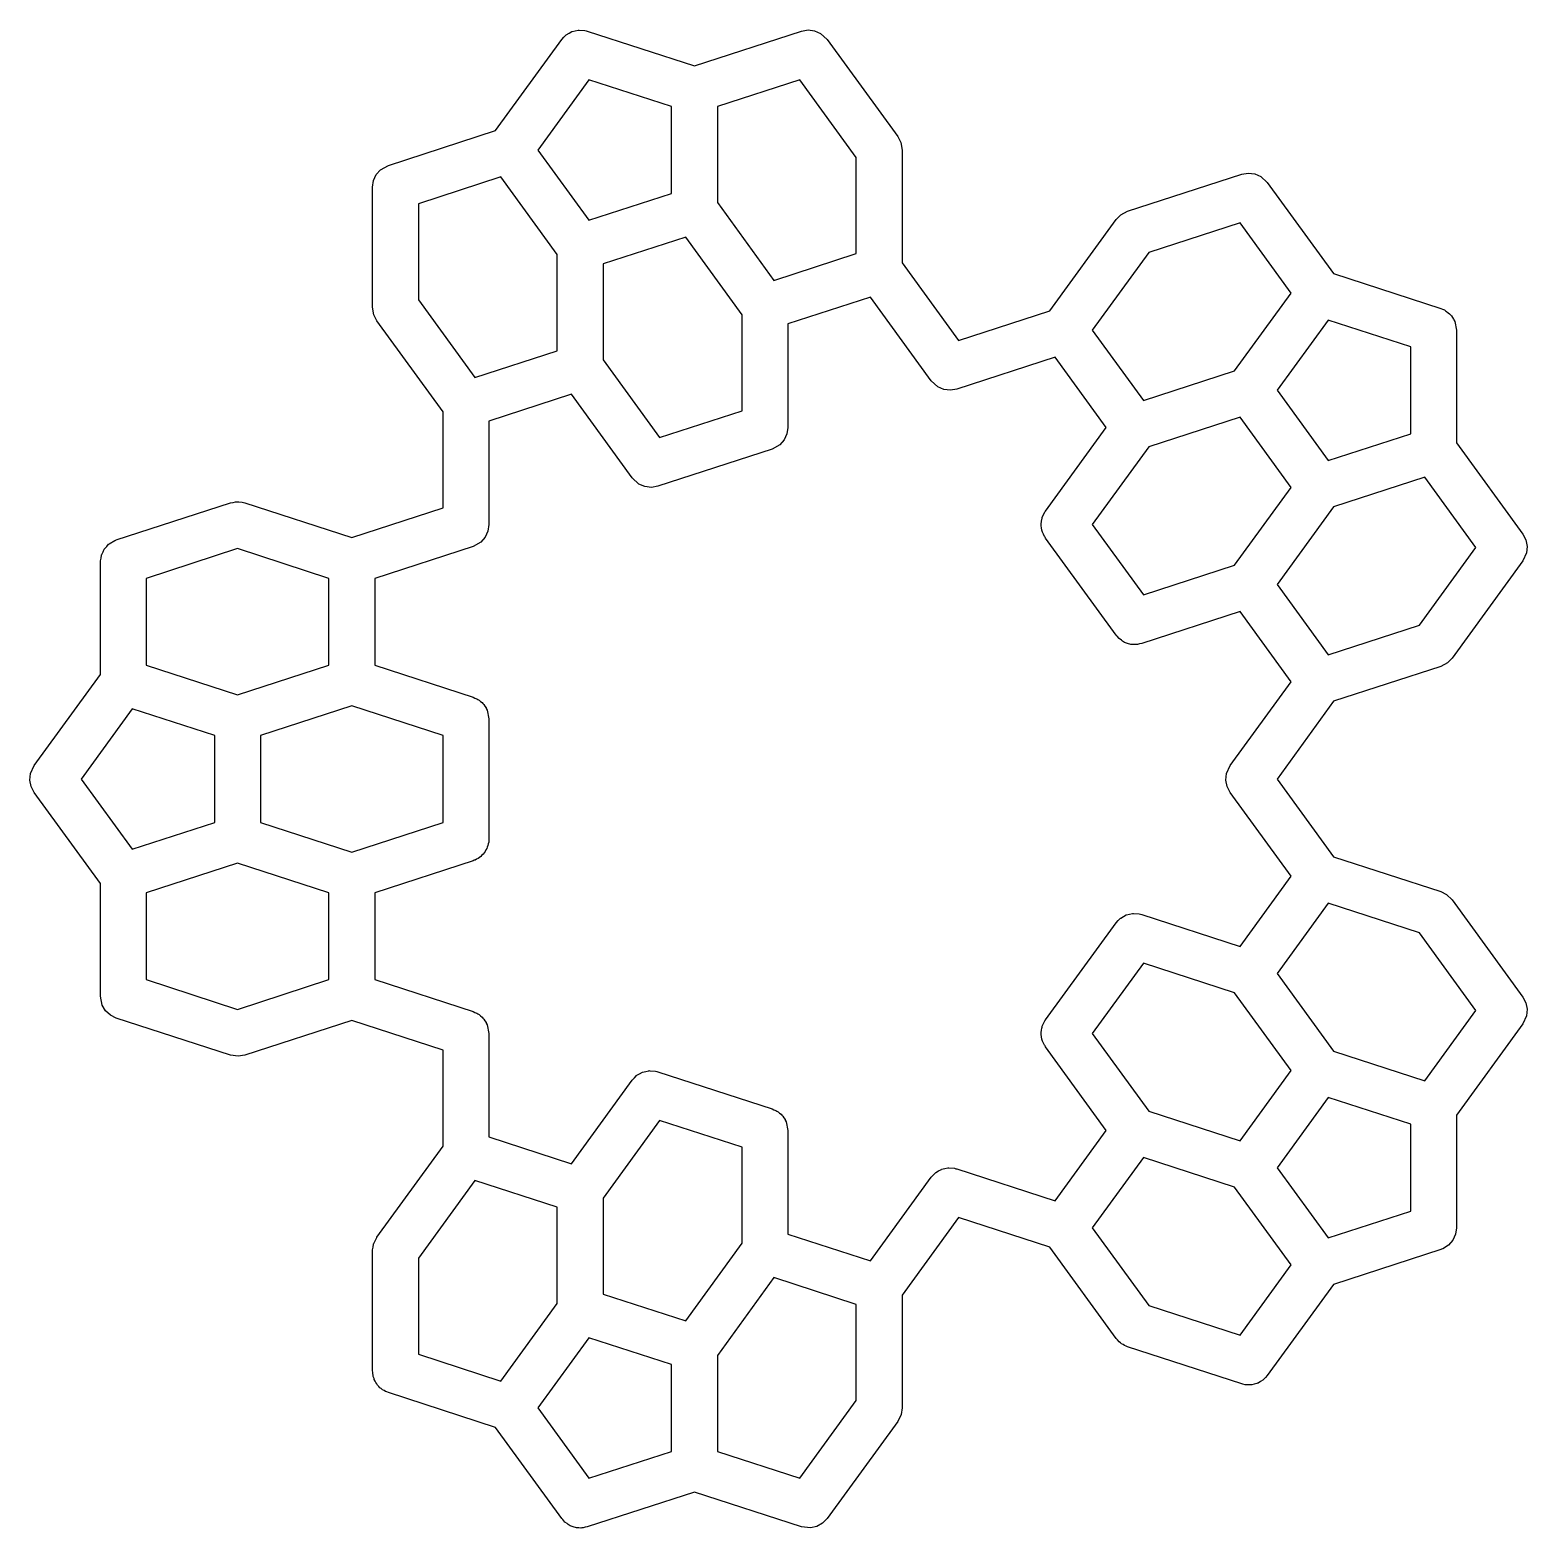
# Model space of a CAD drawing. Header units: millimetres. Extents: x 67 to 171, y 67 to 171.
import ezdxf

# ---------------------------------------------------------------- set-up
doc = ezdxf.new("R2010")
doc.units = ezdxf.units.MM
doc.layers.add('Layer_1', color=7, linetype='CONTINUOUS')

msp = doc.modelspace()

# ---------------------------------------------------------------- linework, layer by layer
at = {"layer": 'Layer_1', "color": 7}
for points in [[(121.56603, 170.921767), (121.985558, 170.740345), (122.436565, 170.322251), (127.330015, 163.586996), (127.542645, 163.18239), (127.633201, 162.653887), (127.633201, 154.844462), (131.545521, 149.459617), (137.875791, 151.516448), (142.466052, 157.834401), (142.78515, 158.161657), (143.259802, 158.411095), (151.177569, 160.983734), (151.628081, 161.060926), (152.081913, 161.006557), (152.501441, 160.825135), (152.952447, 160.40704), (157.542712, 154.089087), (164.969912, 151.675841), (165.093899, 151.614624), (165.224063, 151.56802), (165.297776, 151.513963), (165.379757, 151.473487), (165.481164, 151.379478), (165.592652, 151.297722), (165.647912, 151.224898), (165.714958, 151.162745), (165.785371, 151.043751), (165.868951, 150.933608), (165.883159, 150.878492), (165.947725, 150.769378), (166.066846, 150.166038), (166.066846, 142.356612), (170.65711, 136.038659), (170.86974, 135.634053), (170.958275, 135.185632), (170.915375, 134.730572), (170.65711, 134.172441), (165.76366, 127.437187), (165.444562, 127.109932), (164.96991, 126.860493), (157.542709, 124.447247), (153.630389, 119.062402), (157.542709, 113.677557), (164.96991, 111.264311), (165.379755, 111.061958), (165.76366, 110.687617), (170.65711, 103.952363), (170.86974, 103.547757), (170.958275, 103.099336), (170.915375, 102.644276), (170.65711, 102.086145), (166.066846, 95.768192), (166.066846, 87.958766), (166.001044, 87.50645), (165.809097, 87.091631), (165.506911, 86.748697), (165.119542, 86.506076), (165.02548, 86.479989), (164.96991, 86.448971), (157.542709, 84.035725), (152.952445, 77.717772), (152.820584, 77.582541), (152.695696, 77.440811), (152.661509, 77.419406), (152.633347, 77.390524), (152.468405, 77.29846), (152.308327, 77.198199), (152.269457, 77.187404), (152.234231, 77.167745), (152.049885, 77.126491), (151.867886, 77.075998), (151.827558, 77.076792), (151.788188, 77.067982), (151.694285, 77.079226), (151.410887, 77.084412), (151.265221, 77.130627), (151.177567, 77.141131), (143.259799, 79.71377), (143.16171, 79.762199), (143.057443, 79.79528), (142.957862, 79.862847), (142.849955, 79.916123), (142.782732, 79.981671), (142.679211, 80.05191), (142.554994, 80.203736), (142.466049, 80.290464), (137.875788, 86.608417), (131.545518, 88.665248), (127.633198, 83.280401), (127.633198, 75.470978), (127.567396, 75.018662), (127.330012, 74.537869), (122.436562, 67.802614), (122.117464, 67.475359), (121.718348, 67.252588), (121.272305, 67.152769), (120.661684, 67.225921), (113.234483, 69.639164), (105.80728, 67.225921), (105.660232, 67.200732), (105.516471, 67.160849), (105.436051, 67.162437), (105.356768, 67.148863), (105.208636, 67.166617), (105.059472, 67.169342), (104.982801, 67.193657), (104.902937, 67.203235), (104.766009, 67.262449), (104.623796, 67.307568), (104.557229, 67.352736), (104.483408, 67.384657), (104.410322, 67.452409), (104.245563, 67.564198), (104.106866, 67.73372), (104.032402, 67.802752), (99.442138, 74.120706), (92.014934, 76.533952), (91.916845, 76.582381), (91.812578, 76.615462), (91.712997, 76.683029), (91.605089, 76.736305), (91.52487, 76.810672), (91.434346, 76.872092), (91.358138, 76.965239), (91.269889, 77.047048), (91.214183, 77.141189), (91.144913, 77.225853), (91.098407, 77.336843), (91.037119, 77.440414), (91.021191, 77.521147), (90.96828, 77.647419), (90.934294, 77.96127), (90.917996, 78.043754), (90.917996, 86.368985), (90.922202, 86.397962), (90.919054, 86.427069), (90.955029, 86.623586), (90.983792, 86.821301), (90.995593, 86.845219), (91.001361, 86.876673), (91.208357, 87.28419), (91.216665, 87.292947), (91.22119, 87.302102), (95.811454, 93.620056), (95.811454, 100.276094), (89.481186, 102.332925), (82.053983, 99.919679), (81.603472, 99.842487), (81.072855, 99.919679), (73.155088, 102.492318), (72.745243, 102.694671), (72.410042, 103.005414), (72.177272, 103.39878), (72.058152, 104.00212), (72.058152, 111.81134), (67.46789, 118.129293), (67.25526, 118.533902), (67.166725, 118.982321), (67.209625, 119.43738), (67.46789, 119.995511), (72.058152, 126.313464), (72.058152, 134.12289), (72.062359, 134.151867), (72.05921, 134.180974), (72.095185, 134.377491), (72.123948, 134.575206), (72.136251, 134.601778), (72.141517, 134.630581), (72.231993, 134.808701), (72.315895, 134.990025), (72.335263, 135.011986), (72.348519, 135.0381), (72.48598, 135.183044), (72.618087, 135.332962), (72.639491, 135.344921), (72.663039, 135.369766), (73.059025, 135.598051), (73.118287, 135.61218), (73.155077, 135.632711), (81.072844, 138.20535), (81.248276, 138.23541), (81.421409, 138.276685), (81.472715, 138.273854), (81.523356, 138.282532), (81.649954, 138.264117), (81.877797, 138.251602), (81.974828, 138.216862), (82.053972, 138.205353), (89.481176, 135.792107), (95.811443, 137.848938), (95.811443, 144.504974), (91.221179, 150.822927), (91.008549, 151.227533), (90.917993, 151.756036), (90.917993, 160.081248), (90.983795, 160.533564), (91.175742, 160.948383), (91.477928, 161.291318), (92.014929, 161.591051), (99.442132, 164.004297), (104.032397, 170.322251), (104.184371, 170.478109), (104.334109, 170.635996), (104.34374, 170.641552), (104.351492, 170.649516), (104.541648, 170.755654), (104.730092, 170.864292), (104.740887, 170.866938), (104.750597, 170.872362), (104.963061, 170.919907), (105.174698, 170.970363), (105.185784, 170.969834), (105.196632, 170.972215), (105.243257, 170.966633), (105.631078, 170.945334), (105.736639, 170.907538), (105.807253, 170.899071), (113.234457, 168.485825), (120.661658, 170.899071), (121.112169, 170.976264)], [(102.385527, 162.653887), (105.923088, 157.78485), (111.646986, 159.644659), (111.646986, 165.663115), (105.923088, 167.522925)], [(114.821986, 165.663118), (114.821986, 159.00708), (118.734303, 153.622232), (124.458201, 155.482041), (124.458201, 162.13808), (120.545881, 167.522925)], [(94.093001, 158.927861), (94.093001, 152.271823), (98.005321, 146.886978), (103.729219, 148.746787), (103.729219, 155.402825), (99.816899, 160.78767)], [(144.731494, 155.550883), (140.819174, 150.166038), (144.356735, 145.297001), (150.687005, 147.353832), (154.599325, 152.738677), (151.061764, 157.607714)], [(106.904218, 154.765245), (106.904218, 148.109207), (110.816536, 142.724362), (116.540433, 144.584171), (116.540433, 151.240207), (112.628116, 156.625055)], [(119.715433, 150.602627), (119.715433, 143.430784), (119.649632, 142.978468), (119.457684, 142.563649), (119.155498, 142.220715), (118.618497, 141.920981), (110.70073, 139.348342), (110.250219, 139.27115), (109.796387, 139.325519), (109.376858, 139.506941), (108.925852, 139.925036), (104.710349, 145.727182), (98.986451, 143.867373), (98.986451, 136.695529), (98.920649, 136.243213), (98.728702, 135.828394), (98.426516, 135.48546), (97.889515, 135.185727), (91.068684, 132.969503), (91.068684, 126.951044), (97.889515, 124.73482), (98.013501, 124.673603), (98.143666, 124.627), (98.217379, 124.572943), (98.29936, 124.532467), (98.400767, 124.438458), (98.512254, 124.356701), (98.567515, 124.283877), (98.634561, 124.221724), (98.704974, 124.10273), (98.788553, 123.992587), (98.802762, 123.937472), (98.867328, 123.828358), (98.986448, 123.225018), (98.986448, 114.899784), (98.970706, 114.791538), (98.9715, 114.682146), (98.938009, 114.566549), (98.920678, 114.447468), (98.874744, 114.348197), (98.844301, 114.24312), (98.779267, 114.141864), (98.728731, 114.032649), (98.656407, 113.950573), (98.597294, 113.858535), (98.506111, 113.780009), (98.426545, 113.689715), (98.333827, 113.631644), (98.250947, 113.560267), (98.125486, 113.501154), (98.039177, 113.447094), (97.970062, 113.427912), (97.889544, 113.389974), (91.068713, 111.173752), (91.068713, 105.155294), (97.889544, 102.939069), (98.013531, 102.877853), (98.143695, 102.831249), (98.217408, 102.777192), (98.299389, 102.736716), (98.400796, 102.642707), (98.512283, 102.560951), (98.567544, 102.488127), (98.63459, 102.425974), (98.705003, 102.30698), (98.788582, 102.196836), (98.802791, 102.141721), (98.867357, 102.032607), (98.986478, 101.429267), (98.986478, 94.257421), (104.710376, 92.397614), (108.925879, 98.19976), (109.077853, 98.355618), (109.227591, 98.513506), (109.237222, 98.519062), (109.244974, 98.527026), (109.435098, 98.633145), (109.623574, 98.741801), (109.634396, 98.744447), (109.644106, 98.749871), (109.856498, 98.797404), (110.068209, 98.847876), (110.079295, 98.847346), (110.090143, 98.849728), (110.136768, 98.844145), (110.524589, 98.822846), (110.63015, 98.78505), (110.700764, 98.776584), (118.618532, 96.203945), (118.742518, 96.142728), (118.872683, 96.096124), (118.946396, 96.042067), (119.028377, 96.001591), (119.129784, 95.907582), (119.241271, 95.825826), (119.296532, 95.753002), (119.363577, 95.690849), (119.433991, 95.571855), (119.51757, 95.461712), (119.531778, 95.406596), (119.596345, 95.297482), (119.715465, 94.694142), (119.715465, 87.522296), (125.439363, 85.662487), (129.654869, 91.464635), (129.806843, 91.620493), (129.956581, 91.778381), (129.966212, 91.783937), (129.973964, 91.791901), (130.164089, 91.89802), (130.352565, 92.006677), (130.363386, 92.009322), (130.373096, 92.014746), (130.585488, 92.062279), (130.797199, 92.112751), (130.808286, 92.112222), (130.819133, 92.114603), (130.865758, 92.10902), (131.253579, 92.087695), (131.35914, 92.049899), (131.429755, 92.041432), (138.250589, 89.825208), (141.78815, 94.694245), (137.572644, 100.496391), (137.540344, 100.557854), (137.496373, 100.611599), (137.434495, 100.759273), (137.360014, 100.901), (137.346574, 100.96912), (137.319737, 101.033165), (137.302486, 101.192343), (137.271474, 101.349418), (137.277983, 101.418551), (137.270522, 101.487584), (137.299351, 101.645066), (137.314379, 101.804478), (137.337795, 101.85509), (137.352823, 101.93719), (137.55982, 102.344707), (137.568683, 102.354047), (137.572652, 102.362619), (142.4661, 109.097874), (142.618074, 109.253732), (142.767812, 109.411619), (142.777443, 109.417175), (142.785222, 109.425139), (142.975346, 109.531258), (143.163822, 109.639915), (143.174643, 109.642561), (143.184353, 109.647985), (143.396745, 109.695517), (143.608457, 109.745989), (143.619543, 109.74546), (143.630391, 109.747841), (143.677016, 109.742258), (144.064837, 109.720933), (144.170397, 109.683137), (144.241012, 109.674671), (151.061846, 107.458449), (154.599407, 112.327486), (150.383901, 118.129632), (150.171272, 118.534238), (150.082737, 118.982659), (150.125636, 119.437719), (150.383901, 119.995849), (154.599407, 125.797995), (151.061846, 130.667032), (144.241012, 128.450808), (144.093965, 128.42562), (143.950203, 128.385737), (143.869783, 128.387324), (143.790501, 128.373751), (143.642368, 128.391505), (143.493204, 128.39423), (143.416533, 128.418545), (143.336669, 128.428123), (143.199742, 128.487337), (143.057528, 128.532456), (142.990962, 128.577623), (142.91714, 128.609545), (142.844054, 128.677297), (142.679296, 128.789086), (142.540598, 128.958607), (142.466134, 129.02764), (137.572686, 135.762897), (137.540386, 135.82436), (137.496415, 135.878104), (137.434537, 136.025779), (137.360057, 136.167506), (137.346616, 136.235625), (137.319779, 136.29967), (137.302528, 136.458849), (137.271517, 136.615924), (137.278025, 136.685057), (137.270564, 136.754089), (137.299393, 136.911572), (137.314421, 137.070984), (137.337837, 137.121596), (137.352865, 137.203696), (137.559862, 137.611212), (137.568726, 137.620552), (137.572694, 137.629125), (141.7882, 143.431271), (138.250639, 148.300308), (131.429805, 146.084084), (130.979294, 146.006891), (130.525462, 146.061261), (130.105933, 146.242683), (129.654927, 146.660777), (125.439421, 152.462923)], [(153.630392, 146.003423), (157.167953, 141.134383), (162.891848, 142.99419), (162.891848, 149.012653), (157.167953, 150.87246)], [(144.731494, 142.080374), (140.819174, 136.695529), (144.356735, 131.826489), (150.687005, 133.883321), (154.599325, 139.268166), (151.061764, 144.137205)], [(157.542712, 137.917756), (153.630392, 132.532911), (157.167953, 127.663874), (163.49822, 129.720705), (167.41054, 135.10555), (163.872979, 139.974587)], [(75.233149, 132.969503), (75.233149, 126.951044), (81.563416, 124.894213), (87.893684, 126.951044), (87.893684, 132.969503), (81.563416, 135.026334)], [(70.714457, 119.062402), (74.252018, 114.193365), (79.975916, 116.053171), (79.975916, 122.07163), (74.252018, 123.931439)], [(83.150916, 122.07163), (83.150916, 116.053171), (89.481184, 113.996343), (95.811451, 116.053171), (95.811451, 122.07163), (89.481184, 124.128461)], [(75.233149, 111.17376), (75.233149, 105.155301), (81.563416, 103.09847), (87.893684, 105.155301), (87.893684, 111.17376), (81.563416, 113.230589)], [(153.630392, 105.591893), (157.542712, 100.207045), (163.872979, 98.150217), (167.41054, 103.019254), (163.49822, 108.404099), (157.167953, 110.46093)], [(140.819174, 101.429275), (144.731494, 96.04443), (151.061764, 93.987599), (154.599325, 98.856636), (150.687005, 104.241484), (144.356735, 106.298312)], [(153.630392, 92.121381), (157.167953, 87.252344), (162.891848, 89.112151), (162.891848, 95.130612), (157.167953, 96.990419)], [(106.904219, 90.015597), (106.904219, 83.359559), (112.628116, 81.49975), (116.540433, 86.884595), (116.540433, 93.540633), (110.816536, 95.400442)], [(140.819174, 87.958766), (144.731494, 82.573921), (151.061764, 80.51709), (154.599325, 85.386127), (150.687005, 90.770972), (144.356735, 92.827803)], [(94.093001, 85.852979), (94.093001, 79.196943), (99.816899, 77.337134), (103.729219, 82.721979), (103.729219, 89.378017), (98.005321, 91.237824)], [(114.821986, 79.117724), (114.821986, 72.461686), (120.545881, 70.60188), (124.458201, 75.986725), (124.458201, 82.64276), (118.734303, 84.502569)], [(102.385527, 75.470917), (105.923088, 70.60188), (111.646986, 72.461686), (111.646986, 78.480145), (105.923088, 80.339954)]]:
    msp.add_lwpolyline(points, close=True, dxfattribs=at)

doc.saveas('drawing.dxf')
